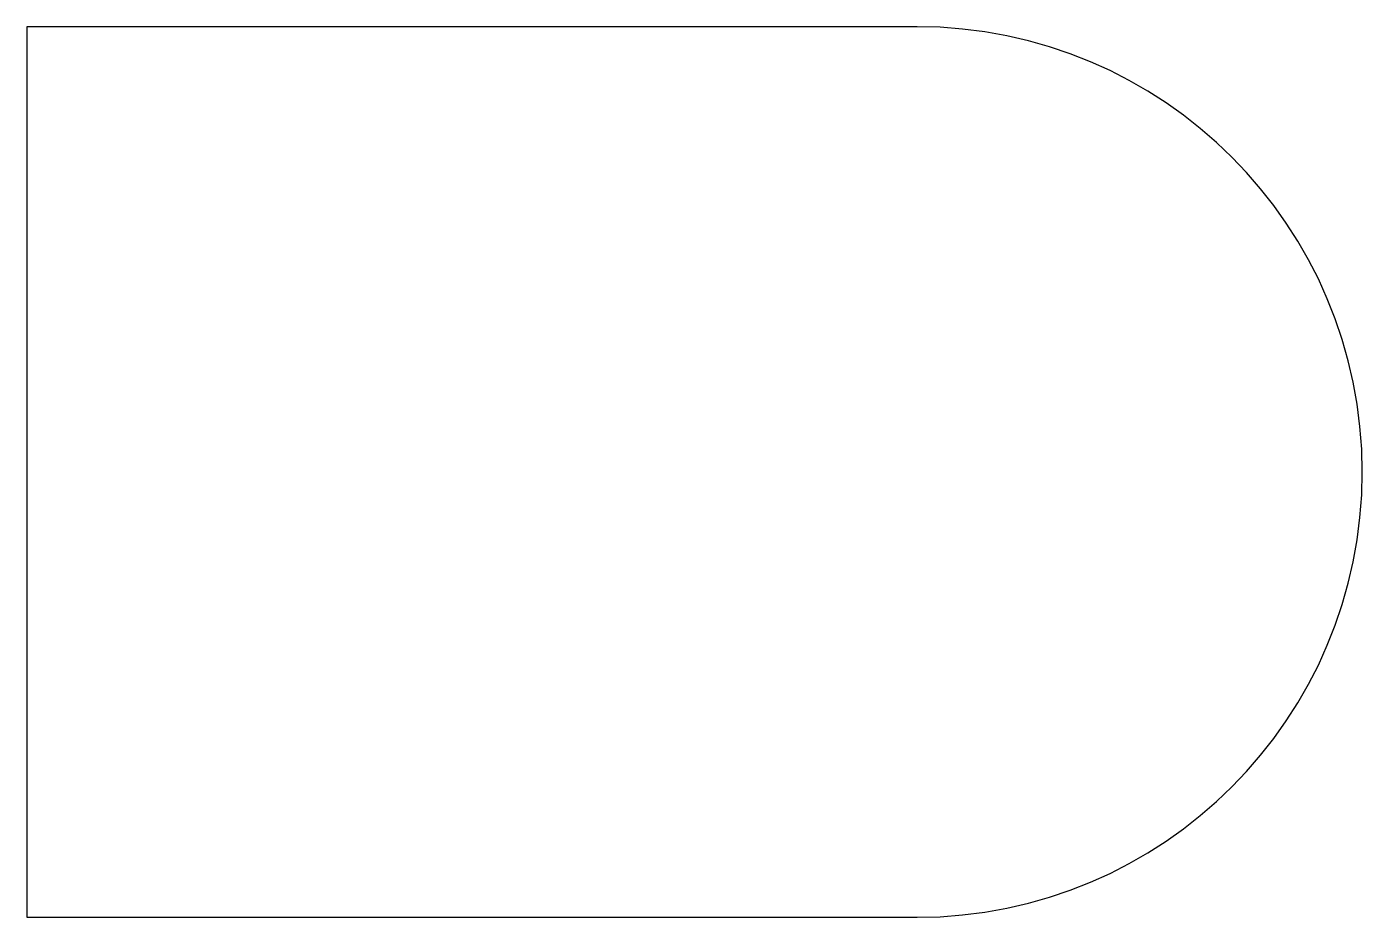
# Model space of a CAD drawing. Header units: millimetres. Extents: x 10 to 25, y 10 to 20.
import ezdxf

# ---------------------------------------------------------------- set-up
doc = ezdxf.new("R2010")
doc.units = ezdxf.units.MM
doc.layers.get('0').update_dxf_attribs({"lineweight": 25, "true_color": 0xffffff})

msp = doc.modelspace()

# ---------------------------------------------------------------- linework, layer by layer
msp.add_lwpolyline([(10, 10), (20, 10, 1), (20, 20), (10, 20), (10, 10)], format="xyb")

doc.saveas('drawing.dxf')
